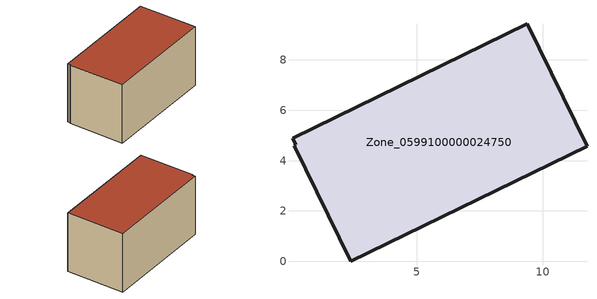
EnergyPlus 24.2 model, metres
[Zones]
Zone_0599100000024750
 floor ground (C_G): 0.2,4.63 0.06,4.89 9.39,9.44 11.76,4.58 2.37,0 0.13,4.6 z0
 wall outside (C_F): 2.37,0 11.76,4.58 9.39,9.44 0.06,4.89 0.2,4.63 0.13,4.6 2.37,0 z0:5.67
 roof outside (C_R): 0.06,4.89 0.2,4.63 0.13,4.6 2.37,0 11.76,4.58 9.39,9.44 z5.67
[BUILDING]
Pand.0599100000024750: North Axis=0; Terrain=City; Loads Convergence Tolerance Value=0.04; Temperature Convergence Tolerance Value=0.4; Solar Distribution=FullExterior; Maximum Number of Warmup Days=25; Minimum Number of Warmup Days=1
[Site:Location]
Rotterdam.The.Hague.AP_ZH_NLD Design_Conditions: Latitude=51.96; Longitude=4.45; Time Zone=1; Elevation=-4.5
[SITE:GROUNDTEMPERATURE:BUILDINGSURFACE]
18, 18, 18, 18, 18, 18, 18, 18, 18, 18, 18, 18
[MATERIAL] Thermal Absorptance=0.9; Solar Absorptance=0.7; Visible Absorptance=0.7
Name | Roughness | Thickness | Conductivity | Density | Specific Heat
G.TI.1965-1974 | MediumSmooth | 0.15 | 0.882353 | 540 | 1210
F.TI.1965-1974 | Rough | 0.3 | 0.697674 | 1920 | 840
R.TI.1965-1974 | MediumRough | 0.2 | 0.232558 | 1500 | 1000
[CONSTRUCTION]
C_G: G.TI.1965-1974
C_F: F.TI.1965-1974
C_R: R.TI.1965-1974
[ZONE]
Zone_0599100000024750: Type=1; Multiplier=1; Ceiling Height=Autocalculate; Volume=Autocalculate; Floor Area=autocalculate; Part of Total Floor Area=Yes
[ZONEINFILTRATION:DESIGNFLOWRATE]
Infil_Zone_0599100000024750: Zone or ZoneList or Space or SpaceList=Zone_0599100000024750; Schedule=AlwaysOn; Design Flow Rate Calculation Method=Flow/Area; Flow Rate per Floor Area=0.003; Constant Term Coefficient=1; Temperature Term Coefficient=0; Velocity Term Coefficient=0; Velocity Squared Term Coefficient=0
[HVACTEMPLATE:ZONE:IDEALLOADSAIRSYSTEM]
Zone_0599100000024750: Maximum Heating Supply Air Temperature=50; Minimum Cooling Supply Air Temperature=13; Maximum Heating Supply Air Humidity Ratio=0.0156; Minimum Cooling Supply Air Humidity Ratio=0.0077; Heating Limit=NoLimit; Cooling Limit=NoLimit; Dehumidification Control Type=ConstantSensibleHeatRatio; Cooling Sensible Heat Ratio=0.7; Dehumidification Setpoint=60; Humidification Control Type=None; Humidification Setpoint=30; Outdoor Air Method=None; Outdoor Air Flow Rate per Person=0.00944; Outdoor Air Flow Rate per Zone Floor Area=0; Outdoor Air Flow Rate per Zone=0; Demand Controlled Ventilation Type=None; Outdoor Air Economizer Type=NoEconomizer; Heat Recovery Type=None; Sensible Heat Recovery Effectiveness=0.7; Latent Heat Recovery Effectiveness=0.65
[ZONECONTROL:THERMOSTAT]
ThermostatControl_Zone_0599100000024750: Zone or ZoneList=Zone_0599100000024750; Control Type Schedule=DualSetpointControlType; Control 1=Thermostat_Zone_0599100000024750; Temperature Difference Between Cutout And Setpoint=0
[THERMOSTATSETPOINT:DUALSETPOINT]
Thermostat_Zone_0599100000024750: Heating Setpoint Temperature Schedule=HeatingSetpoint_Zone_0599100000024750; Cooling Setpoint Temperature Schedule=CoolingSetpoint_Zone_0599100000024750
[SCHEDULE:COMPACT]
HeatingSetpoint_Zone_0599100000024750: Through: 12/31, For: AllDays, Until: 24:00, 21
CoolingSetpoint_Zone_0599100000024750: Through: 12/31, For: AllDays, Until: 24:00, 24
DualSetpointControlType: Through: 12/31, For: AllDays, Until: 24:00, 4
AlwaysOn: Through: 12/31, For: AllDays, Until: 24:00, 1
